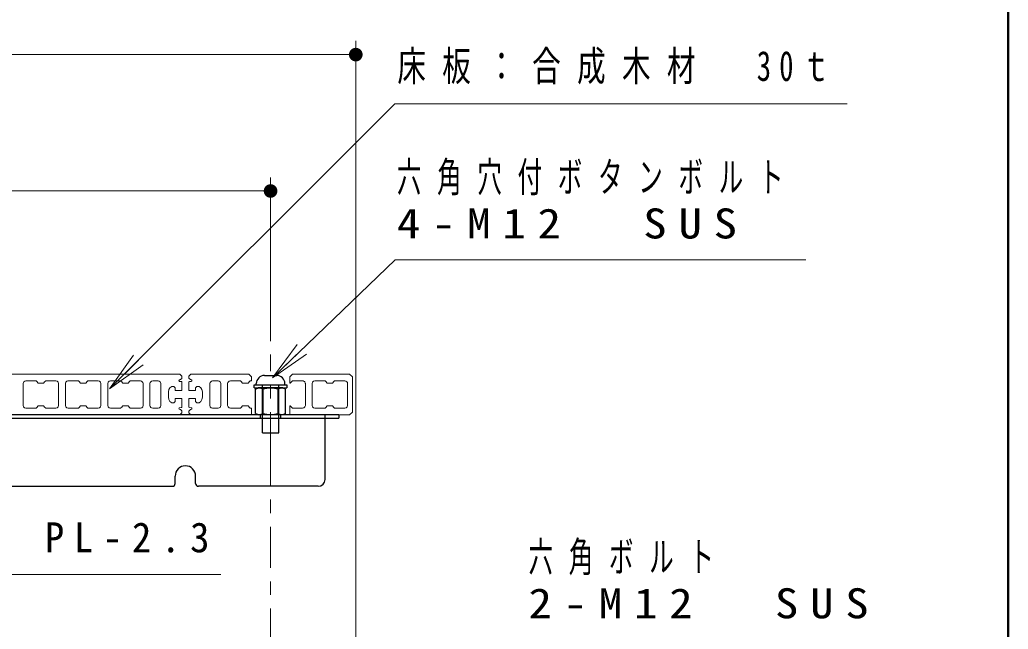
# Model space of a CAD drawing. Units: millimetres on the paper. Extents: x -385 to 0, y -594 to 267.
# Drawn here: x -72.5 to 0, y 163.6 to 208.3 of the extents above; entities that cross this region are included whole.
import ezdxf

# ---------------------------------------------------------------- set-up
doc = ezdxf.new("R2010")
doc.units = ezdxf.units.MM
doc.linetypes.add('USER1', pattern=[4.5, 2.5, -2])
doc.linetypes.add('USER2', pattern=[6, 3, -1, 1, -1])
doc.layers.add('1_10', color=7, linetype='Continuous', lineweight=25)
doc.layers.add('LY_3', color=7, linetype='Continuous', lineweight=13)
doc.styles.add('ＭＳ ゴシック', font='')
doc.styles.get('ＭＳ ゴシック').set_extended_font_data('MS Gothic')

# ---------------------------------------------------------------- blocks, each defined once
blk = doc.blocks.new('filled_dot')
at = {"color": 0, "linetype": 'Continuous', "lineweight": -2, "const_width": 1.25}
blk.add_lwpolyline([(-0.625, 0, 1), (0.625, 0, 1)], format="xyb", close=True, dxfattribs=at)

msp = doc.modelspace()

# ---------------------------------------------------------------- linework, layer by layer
at = {"layer": '1_10', "lineweight": 13}
for p, q in [((-47.863, 150.144), (-47.863, 206.747)), ((-147.863, 205.747), (-47.863, 205.747)), ((-54.113, 184.747), (-54.113, 196.747)), ((-141.613, 195.747), (-54.113, 195.747)), ((-53.977, 182.054), (-52.16, 184.493)), ((-65.934, 181.234), (-64.164, 183.707)), ((-53.977, 182.054), (-51.814, 184.132)), ((-51.467, 183.772), (-53.977, 182.054)), ((-65.934, 181.234), (-63.811, 183.353)), ((-63.458, 182.999), (-65.934, 181.234))]:
    msp.add_line(p, q, dxfattribs=at)
at = {"layer": '1_10', "linetype": 'USER2', "lineweight": 13}
for p, q in [((-54.113, 176.541), (-54.113, 183.747)), ((-54.113, 126.127), (-54.113, 178.214))]:
    msp.add_line(p, q, dxfattribs=at)
at = {"layer": '1_10', "color": 40, "lineweight": 13}
for p, q in [((-59.963, 182.324), (-55.713, 182.324)), ((-55.513, 182.124), (-55.713, 182.324)), ((-55.513, 181.824), (-55.513, 182.124)), ((-52.513, 182.324), (-52.713, 182.124)), ((-52.713, 181.649), (-52.713, 182.124)), ((-52.513, 182.324), (-48.313, 182.324)), ((-48.313, 182.324), (-48.113, 182.124)), ((-48.113, 182.124), (-48.113, 179.524)), ((-55.613, 181.824), (-55.513, 181.824)), ((-52.688, 181.649), (-52.713, 181.649)), ((-52.688, 179.999), (-52.713, 179.999)), ((-52.713, 179.324), (-52.713, 179.999)), ((-52.688, 179.999), (-52.513, 179.824)), ((-55.513, 179.324), (-59.963, 179.324)), ((-55.613, 179.824), (-55.513, 179.824)), ((-55.513, 179.324), (-55.513, 179.824)), ((-48.313, 179.324), (-52.713, 179.324)), ((-48.313, 179.324), (-48.113, 179.524))]:
    msp.add_line(p, q, dxfattribs=at)
at = {"layer": '1_10'}
for p, q in [((-54.563, 182.224), (-53.663, 182.224)), ((-55.313, 181.324), (-55.313, 181.524)), ((-55.313, 181.524), (-52.913, 181.524)), ((-55.313, 181.324), (-52.913, 181.324)), ((-55.21, 181.211), (-55.013, 181.324)), ((-55.163, 181.524), (-55.163, 181.624)), ((-55.163, 181.524), (-53.063, 181.524)), ((-53.213, 181.324), (-55.013, 181.324)), ((-54.713, 178.024), (-54.713, 181.524)), ((-53.513, 178.024), (-53.513, 181.524)), ((-53.016, 181.211), (-53.213, 181.324)), ((-53.063, 181.524), (-53.063, 181.624)), ((-52.913, 181.524), (-52.913, 181.324)), ((-55.21, 179.438), (-55.21, 181.211)), ((-54.662, 179.438), (-54.662, 181.211)), ((-53.565, 179.438), (-53.565, 181.211)), ((-53.016, 179.438), (-53.016, 181.211)), ((-54.713, 179.324), (-97.863, 179.324)), ((-55.21, 179.438), (-55.013, 179.324)), ((-53.213, 179.324), (-55.013, 179.324)), ((-54.863, 179.094), (-54.863, 179.324)), ((-49.113, 179.324), (-53.513, 179.324)), ((-53.363, 179.094), (-53.363, 179.324)), ((-53.016, 179.438), (-53.213, 179.324)), ((-49.113, 179.324), (-49.113, 179.094)), ((-50.113, 179.094), (-49.113, 179.094)), ((-54.713, 178.024), (-53.513, 178.024))]:
    msp.add_line(p, q, dxfattribs=at)
at = {"layer": '1_10', "color": 190}
for p, q in [((-49.113, 179.324), (-146.613, 179.324)), ((-50.113, 174.594), (-50.113, 179.324)), ((-146.613, 179.094), (-49.113, 179.094)), ((-61.113, 174.294), (-61.113, 174.844)), ((-59.613, 174.294), (-59.613, 174.844)), ((-134.413, 174.094), (-61.313, 174.094)), ((-50.613, 174.094), (-59.413, 174.094))]:
    msp.add_line(p, q, dxfattribs=at)
at = {"layer": '1_10', "color": 190, "linetype": 'USER1', "lineweight": 13}
msp.add_line((-49.113, 179.094), (-146.613, 179.094), dxfattribs=at)
at = {"layer": '1_10', "lineweight": 13}
for points in [[(-65.934, 181.234), (-44.989, 202.137), (-11.817, 202.137)], [(-53.977, 182.054), (-44.98, 190.699), (-14.851, 190.699)], [(-95.618, 174.954), (-88.125, 167.626), (-57.773, 167.626)]]:
    msp.add_lwpolyline(points, dxfattribs=at)
at = {"layer": '1_10', "color": 40, "lineweight": 13}
for points in [[(-74.963, 179.324), (-60.763, 179.324), (-60.613, 179.474), (-60.613, 179.6), (-60.618, 179.622), (-60.633, 179.64), (-60.731, 179.718), (-60.739, 179.724), (-60.748, 179.727), (-60.802, 179.744), (-60.828, 179.762), (-60.838, 179.792), (-60.838, 179.808), (-60.825, 179.842), (-60.792, 179.858), (-60.66, 179.87), (-60.627, 179.887), (-60.613, 179.921), (-60.613, 180.499), (-60.638, 180.524), (-61.088, 180.524), (-61.113, 180.499), (-61.113, 180.324), (-61.213, 180.224), (-61.363, 180.224), (-61.493, 180.325), (-61.579, 180.464), (-61.613, 180.624), (-61.613, 181.024), (-61.579, 181.185), (-61.493, 181.324), (-61.363, 181.424), (-61.213, 181.424), (-61.113, 181.324), (-61.113, 181.149), (-61.088, 181.124), (-60.638, 181.124), (-60.613, 181.149), (-60.613, 181.728), (-60.627, 181.762), (-60.66, 181.778), (-60.792, 181.79), (-60.825, 181.807), (-60.838, 181.841), (-60.838, 181.857), (-60.828, 181.887), (-60.802, 181.905), (-60.748, 181.922), (-60.739, 181.925), (-60.731, 181.931), (-60.633, 182.009), (-60.618, 182.027), (-60.613, 182.049), (-60.613, 182.174), (-60.763, 182.324), (-74.963, 182.324)], [(-59.963, 179.324), (-60.113, 179.474), (-60.113, 179.6), (-60.108, 179.622), (-60.094, 179.64), (-59.996, 179.718), (-59.988, 179.724), (-59.979, 179.727), (-59.925, 179.744), (-59.899, 179.762), (-59.888, 179.792), (-59.888, 179.808), (-59.902, 179.842), (-59.935, 179.858), (-60.067, 179.87), (-60.1, 179.887), (-60.113, 179.921), (-60.113, 180.499), (-60.088, 180.524), (-59.638, 180.524), (-59.613, 180.499), (-59.613, 180.324), (-59.513, 180.224), (-59.363, 180.224), (-59.234, 180.325), (-59.147, 180.464), (-59.113, 180.624), (-59.113, 181.024), (-59.147, 181.185), (-59.234, 181.324), (-59.363, 181.424), (-59.513, 181.424), (-59.613, 181.324), (-59.613, 181.149), (-59.638, 181.124), (-60.088, 181.124), (-60.113, 181.149), (-60.113, 181.728), (-60.1, 181.762), (-60.067, 181.778), (-59.935, 181.79), (-59.902, 181.807), (-59.888, 181.841), (-59.888, 181.857), (-59.899, 181.887), (-59.925, 181.905), (-59.979, 181.922), (-59.988, 181.925), (-59.996, 181.931), (-60.094, 182.009), (-60.108, 182.027), (-60.113, 182.049), (-60.113, 182.174), (-59.963, 182.324)], [(-55.613, 181.824), (-55.713, 181.724), (-55.713, 181.699), (-55.763, 181.649), (-56.163, 181.649), (-56.213, 181.699), (-56.213, 181.724), (-56.313, 181.824), (-57.063, 181.824), (-57.14, 181.809), (-57.205, 181.766), (-57.248, 181.701), (-57.263, 181.624), (-57.263, 180.024)], [(-52.513, 179.824), (-51.763, 179.824), (-51.663, 179.851), (-51.59, 179.924), (-51.563, 180.024), (-51.563, 181.624), (-51.566, 181.659), (-51.576, 181.693), (-51.59, 181.724), (-51.61, 181.753), (-51.635, 181.778), (-51.663, 181.798), (-51.695, 181.812), (-51.729, 181.821), (-51.763, 181.824), (-52.513, 181.824), (-52.688, 181.649)], [(-57.263, 180.024), (-57.237, 179.924), (-57.163, 179.851), (-57.063, 179.824), (-56.313, 179.824), (-56.213, 179.924), (-56.213, 179.949), (-56.163, 179.999), (-55.763, 179.999), (-55.713, 179.949), (-55.713, 179.924), (-55.613, 179.824)]]:
    msp.add_lwpolyline(points, dxfattribs=at)
for points in [[(-70.763, 181.649), (-70.713, 181.699), (-70.713, 181.724), (-70.613, 181.824), (-69.863, 181.824), (-69.763, 181.798), (-69.69, 181.724), (-69.663, 181.624), (-69.663, 180.024), (-69.69, 179.924), (-69.763, 179.851), (-69.863, 179.824), (-70.613, 179.824), (-70.713, 179.924), (-70.713, 179.949), (-70.763, 179.999), (-71.163, 179.999), (-71.213, 179.949), (-71.213, 179.924), (-71.313, 179.824), (-72.063, 179.824), (-72.163, 179.851), (-72.237, 179.924), (-72.263, 180.024), (-72.263, 181.624), (-72.248, 181.701), (-72.205, 181.766), (-72.14, 181.809), (-72.063, 181.824), (-71.313, 181.824), (-71.213, 181.724), (-71.213, 181.699), (-71.163, 181.649)], [(-66.763, 181.824), (-66.663, 181.798), (-66.59, 181.724), (-66.563, 181.624), (-66.563, 180.024), (-66.59, 179.924), (-66.663, 179.851), (-66.763, 179.824), (-67.513, 179.824), (-67.613, 179.924), (-67.613, 179.949), (-67.663, 179.999), (-68.063, 179.999), (-68.113, 179.949), (-68.113, 179.924), (-68.213, 179.824), (-68.963, 179.824), (-69.063, 179.851), (-69.137, 179.924), (-69.163, 180.024), (-69.163, 181.624), (-69.16, 181.659), (-69.151, 181.693), (-69.137, 181.724), (-69.117, 181.753), (-69.092, 181.778), (-69.063, 181.798), (-69.032, 181.812), (-68.998, 181.821), (-68.963, 181.824), (-68.213, 181.824), (-68.113, 181.724), (-68.113, 181.699), (-68.063, 181.649), (-67.663, 181.649), (-67.613, 181.699), (-67.613, 181.724), (-67.513, 181.824)], [(-63.463, 180.024), (-63.49, 179.924), (-63.563, 179.851), (-63.663, 179.824), (-64.413, 179.824), (-64.513, 179.924), (-64.513, 179.949), (-64.563, 179.999), (-64.963, 179.999), (-65.013, 179.949), (-65.013, 179.924), (-65.113, 179.824), (-65.863, 179.824), (-65.963, 179.851), (-66.037, 179.924), (-66.063, 180.024), (-66.063, 181.624), (-66.037, 181.724), (-65.963, 181.798), (-65.863, 181.824), (-65.113, 181.824), (-65.013, 181.724), (-65.013, 181.699), (-64.963, 181.649), (-64.563, 181.649), (-64.513, 181.699), (-64.513, 181.724), (-64.413, 181.824), (-63.663, 181.824), (-63.587, 181.809), (-63.522, 181.766), (-63.479, 181.701), (-63.463, 181.624)], [(-62.763, 181.824), (-62.363, 181.824), (-62.287, 181.809), (-62.222, 181.766), (-62.179, 181.701), (-62.163, 181.624), (-62.163, 180.024), (-62.19, 179.924), (-62.263, 179.851), (-62.363, 179.824), (-62.763, 179.824), (-62.84, 179.84), (-62.905, 179.883), (-62.948, 179.948), (-62.963, 180.024), (-62.963, 181.624), (-62.948, 181.701), (-62.905, 181.766), (-62.84, 181.809)], [(-57.963, 181.824), (-58.363, 181.824), (-58.44, 181.809), (-58.505, 181.766), (-58.548, 181.701), (-58.563, 181.624), (-58.563, 180.024), (-58.537, 179.924), (-58.463, 179.851), (-58.363, 179.824), (-57.963, 179.824), (-57.887, 179.84), (-57.822, 179.883), (-57.779, 179.948), (-57.763, 180.024), (-57.763, 181.624), (-57.779, 181.701), (-57.822, 181.766), (-57.887, 181.809)], [(-49.963, 181.649), (-50.013, 181.699), (-50.013, 181.724), (-50.113, 181.824), (-50.863, 181.824), (-50.963, 181.798), (-51.037, 181.724), (-51.063, 181.624), (-51.063, 180.024), (-51.037, 179.924), (-50.963, 179.851), (-50.863, 179.824), (-50.113, 179.824), (-50.013, 179.924), (-50.013, 179.949), (-49.963, 179.999), (-49.563, 179.999), (-49.513, 179.949), (-49.513, 179.924), (-49.413, 179.824), (-48.663, 179.824), (-48.563, 179.851), (-48.49, 179.924), (-48.463, 180.024), (-48.463, 181.624), (-48.479, 181.701), (-48.522, 181.766), (-48.587, 181.809), (-48.663, 181.824), (-49.413, 181.824), (-49.513, 181.724), (-49.513, 181.699), (-49.563, 181.649)]]:
    msp.add_lwpolyline(points, close=True, dxfattribs=at)
at = {"layer": '1_10'}
for centre, radius, start, end in [((-54.563, 181.624), 0.6, 90, 180), ((-53.663, 181.624), 0.6, 0, 90), ((-54.936, 180.81), 0.486, 55.61586, 124.38414), ((-54.113, 179.48), 1.815, 72.41211, 107.58789), ((-53.291, 180.81), 0.486, 55.61586, 124.38414), ((-54.936, 179.839), 0.486, 235.61587, 304.38414), ((-54.113, 181.168), 1.815, 252.41211, 287.58789), ((-53.291, 179.839), 0.486, 235.61587, 304.38414)]:
    msp.add_arc(centre, radius, start, end, dxfattribs=at)
at = {"layer": '1_10', "color": 190}
for centre, radius, start, end in [((-60.363, 174.844), 0.75, 0, 180), ((-61.313, 174.294), 0.2, 270, 0), ((-59.413, 174.294), 0.2, 180, 270), ((-50.613, 174.594), 0.5, 270, 0)]:
    msp.add_arc(centre, radius, start, end, dxfattribs=at)
at = {"layer": 'LY_3', "lineweight": 50}
msp.add_line((0, 0), (0, 267), dxfattribs=at)

# ---------------------------------------------------------------- block references
at = {"layer": '1_10', "lineweight": 13, "xscale": 0.4, "yscale": 0.4, "rotation": 180}
for p in [(-47.863, 205.747), (-54.113, 195.747)]:
    msp.add_blockref('filled_dot', p, dxfattribs=at)

# ---------------------------------------------------------------- texts
at = {"layer": '1_10', "char_height": 2.199, "attachment_point": 4, "style": 'ＭＳ ゴシック'}
for s, insert in [('\\T1.57;\\W0.7;床板：合成木材\u300030ｔ', (-44.817, 204.787)), ('\\T1.64;\\W0.6;六角穴付ボタンボルト', (-44.851, 196.649)), ('\\T1.5;\\W1.15;4-M12\u3000SUS', (-44.851, 193.349)), ('\\T1.5;\\W0.95;つなぎ：PL-2.3', (-87.773, 170.276)), ('\\T1.64;\\W0.6;六角ボルト', (-35.195, 168.8)), ('\\T1.5;\\W1.15;2-M12\u3000SUS', (-35.195, 165.5))]:
    msp.add_mtext(s, dxfattribs=dict(at, insert=insert))

doc.saveas('drawing.dxf')
